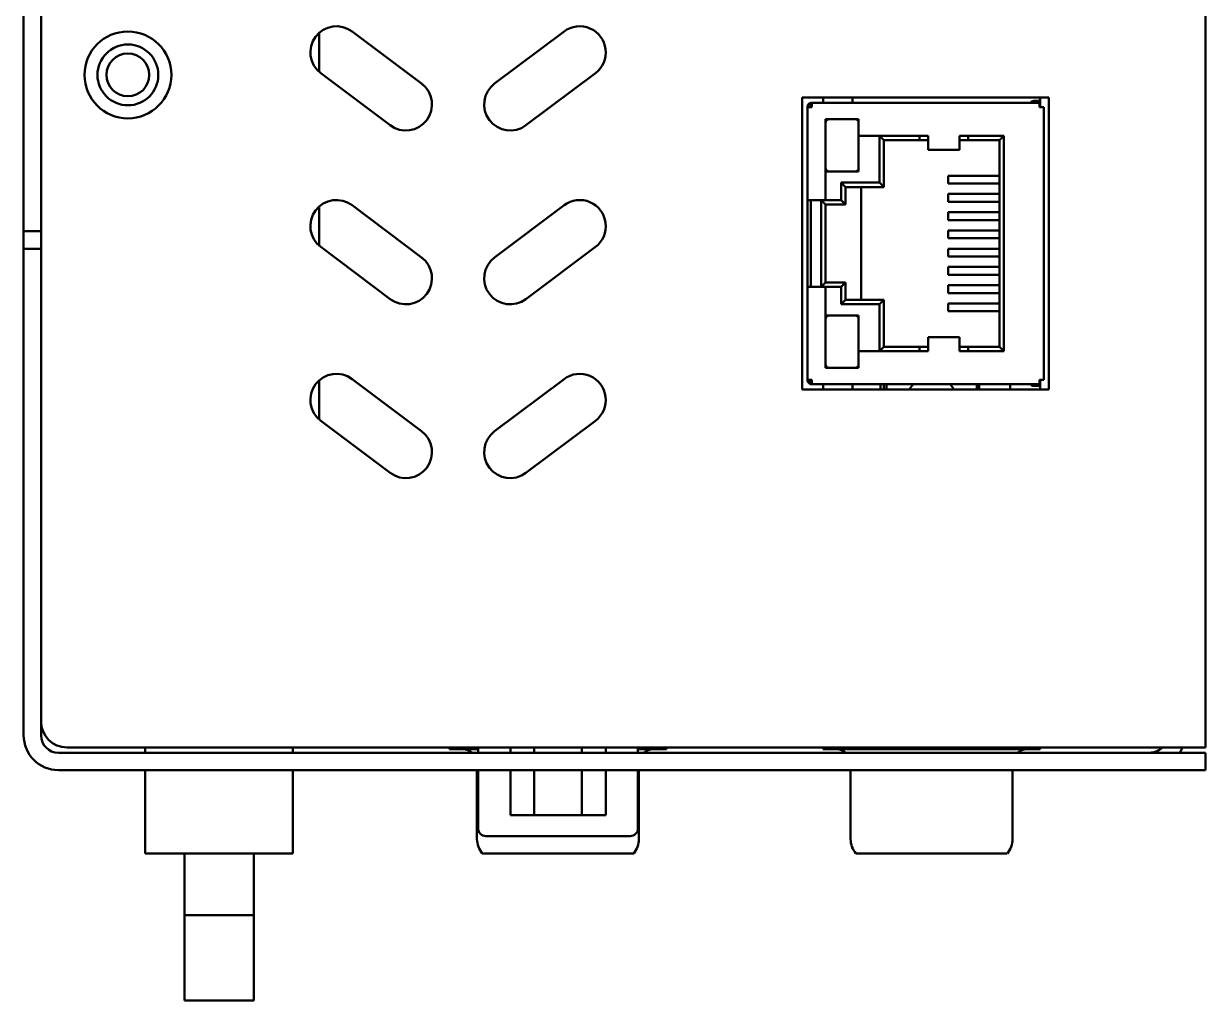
# Model space of a CAD drawing. Header units: millimetres. Extents: x 1642 to 3661, y -191 to 991.
# Drawn here: x 1944 to 2012, y 709 to 765.2 of the extents above; entities that cross this region are included whole.
import ezdxf

# ---------------------------------------------------------------- set-up
doc = ezdxf.new("R2010")
doc.units = ezdxf.units.MM
doc.header["$LTSCALE"] = 3.5
doc.layers.add('외형선(ISO)', color=7, linetype='Continuous', lineweight=50)

msp = doc.modelspace()

# ---------------------------------------------------------------- linework, layer by layer
at = {"layer": '외형선(ISO)'}
for p, q in [((1944.957, 725.062), (1944.957, 866.762)), ((2011.957, 865.762), (2011.957, 723.562)), ((1943.957, 753.262), (1943.957, 835.762)), ((1960.957, 762.444), (1960.957, 764.68)), ((1962.857, 764.762), (1966.857, 761.762)), ((1971.057, 761.762), (1975.057, 764.762)), ((1965.057, 759.362), (1961.057, 762.362)), ((1976.857, 762.362), (1972.857, 759.362)), ((1988.757, 760.962), (2002.957, 760.962)), ((1988.757, 744.162), (1988.757, 760.962)), ((1989.961, 760.962), (1989.961, 760.662)), ((1991.661, 760.962), (1991.661, 760.662)), ((2002.457, 760.412), (2002.457, 760.962)), ((2002.957, 760.962), (2002.957, 744.162)), ((1989.057, 760.412), (1989.057, 755.062)), ((1989.307, 760.412), (1989.057, 760.412)), ((1989.272, 760.447), (1989.131, 760.589)), ((1989.307, 760.662), (2002.407, 760.662)), ((1989.307, 760.662), (1989.307, 760.412)), ((2002.207, 760.762), (2002.081, 760.762)), ((2002.207, 760.762), (2002.457, 760.762)), ((2002.457, 760.662), (2002.407, 760.662)), ((2002.407, 760.412), (2002.407, 760.662)), ((2002.657, 760.412), (2002.407, 760.412)), ((2002.657, 760.412), (2002.657, 744.712)), ((1990.107, 755.062), (1990.107, 759.712)), ((1990.107, 759.712), (1992.007, 759.712)), ((1992.007, 759.712), (1992.007, 758.762)), ((1996.007, 758.762), (1992.007, 758.762)), ((1992.007, 756.712), (1992.007, 758.762)), ((1993.207, 756.062), (1993.207, 758.762)), ((1993.457, 758.512), (1993.207, 758.762)), ((1995.507, 758.512), (1993.457, 758.512)), ((1993.457, 758.512), (1993.457, 755.812)), ((1995.507, 758.762), (1995.507, 758.512)), ((1995.507, 758.512), (1996.007, 758.512)), ((1996.007, 758.516), (1996.007, 758.762)), ((1996.007, 758.516), (1996.007, 757.953)), ((2000.357, 758.762), (1997.807, 758.762)), ((1997.807, 758.516), (1997.807, 758.762)), ((1997.807, 758.516), (1997.807, 757.953)), ((1997.807, 758.512), (1998.307, 758.512)), ((1998.307, 758.512), (1998.307, 758.762)), ((2000.107, 758.512), (1998.307, 758.512)), ((2000.107, 758.512), (2000.357, 758.762)), ((2000.107, 746.612), (2000.107, 758.512)), ((2000.357, 746.362), (2000.357, 758.762)), ((1996.007, 757.946), (1996.007, 757.953)), ((1996.007, 757.946), (1997.807, 757.946)), ((1997.807, 757.946), (1997.807, 757.953)), ((1990.107, 756.712), (1992.007, 756.712)), ((1997.15, 756.462), (1997.15, 756.012)), ((1999.775, 756.462), (1997.15, 756.462)), ((1999.775, 756.462), (2000.107, 756.462)), ((1991.007, 755.062), (1991.007, 756.062)), ((1991.007, 756.062), (1993.207, 756.062)), ((1991.007, 756.062), (1991.257, 755.812)), ((1993.457, 755.812), (1991.257, 755.812)), ((1991.257, 755.812), (1991.257, 754.812)), ((1992.157, 755.812), (1992.157, 749.312)), ((1993.457, 755.812), (1993.207, 756.062)), ((1999.775, 756.012), (1997.15, 756.012)), ((1999.775, 756.012), (2000.107, 756.012)), ((1989.057, 755.062), (1989.057, 750.062)), ((1989.307, 755.062), (1989.057, 755.062)), ((1989.257, 755.062), (1989.257, 750.062)), ((1989.257, 750.062), (1989.257, 755.062)), ((1990.107, 755.062), (1989.307, 755.062)), ((1989.857, 750.062), (1989.857, 755.062)), ((1989.857, 755.062), (1990.107, 754.812)), ((1990.107, 755.062), (1991.007, 755.062)), ((1991.257, 754.812), (1990.107, 754.812)), ((1990.107, 754.812), (1990.107, 750.312)), ((1991.007, 755.062), (1991.257, 754.812)), ((1997.15, 755.412), (1997.15, 754.962)), ((1999.775, 755.412), (1997.15, 755.412)), ((1999.775, 754.962), (1997.15, 754.962)), ((1999.775, 755.412), (2000.107, 755.412)), ((1999.775, 754.962), (2000.107, 754.962)), ((1960.957, 752.444), (1960.957, 754.68)), ((1962.857, 754.762), (1966.857, 751.762)), ((1971.057, 751.762), (1975.057, 754.762)), ((1997.15, 754.362), (1997.15, 753.912)), ((1999.775, 754.362), (1997.15, 754.362)), ((1999.775, 754.362), (2000.107, 754.362)), ((1999.775, 753.912), (1997.15, 753.912)), ((1999.775, 753.912), (2000.107, 753.912)), ((1943.957, 753.262), (1944.957, 753.262)), ((1943.957, 752.262), (1943.957, 753.262)), ((1997.15, 753.312), (1997.15, 752.862)), ((1999.775, 753.312), (1997.15, 753.312)), ((1999.775, 752.862), (1997.15, 752.862)), ((1999.775, 753.312), (2000.107, 753.312)), ((1999.775, 752.862), (2000.107, 752.862)), ((1943.957, 752.262), (1943.957, 724.262)), ((1944.957, 752.262), (1943.957, 752.262)), ((1944.957, 724.262), (1944.957, 752.262)), ((1965.057, 749.362), (1961.057, 752.362)), ((1976.857, 752.362), (1972.857, 749.362)), ((1997.15, 752.262), (1999.775, 752.262)), ((1997.15, 752.262), (1997.15, 751.812)), ((2000.107, 752.262), (1999.775, 752.262)), ((1997.15, 751.812), (1999.775, 751.812)), ((2000.107, 751.812), (1999.775, 751.812)), ((1997.15, 751.212), (1999.775, 751.212)), ((1997.15, 751.212), (1997.15, 750.762)), ((1997.15, 750.762), (1999.775, 750.762)), ((2000.107, 751.212), (1999.775, 751.212)), ((2000.107, 750.762), (1999.775, 750.762)), ((1989.057, 750.062), (1989.307, 750.062)), ((1989.057, 750.062), (1989.057, 744.712)), ((1989.307, 750.062), (1990.107, 750.062)), ((1989.857, 750.062), (1990.107, 750.312)), ((1990.107, 750.312), (1991.257, 750.312)), ((1990.107, 750.062), (1990.107, 745.412)), ((1991.007, 750.062), (1990.107, 750.062)), ((1991.007, 750.062), (1991.257, 750.312)), ((1991.007, 749.062), (1991.007, 750.062)), ((1991.257, 750.312), (1991.257, 749.312)), ((1997.15, 750.162), (1997.15, 749.712)), ((1997.15, 750.162), (1999.775, 750.162)), ((2000.107, 750.162), (1999.775, 750.162)), ((1997.15, 749.712), (1999.775, 749.712)), ((2000.107, 749.712), (1999.775, 749.712)), ((1991.007, 749.062), (1991.257, 749.312)), ((1993.207, 749.062), (1991.007, 749.062)), ((1991.257, 749.312), (1993.457, 749.312)), ((1993.457, 749.312), (1993.207, 749.062)), ((1993.207, 746.362), (1993.207, 749.062)), ((1993.457, 749.312), (1993.457, 746.612)), ((1997.15, 749.112), (1997.15, 748.662)), ((1997.15, 749.112), (1999.775, 749.112)), ((2000.107, 749.112), (1999.775, 749.112)), ((1990.107, 748.412), (1992.007, 748.412)), ((1992.007, 748.412), (1992.007, 746.362)), ((1997.15, 748.662), (1999.775, 748.662)), ((2000.107, 748.662), (1999.775, 748.662)), ((1996.007, 747.171), (1996.007, 747.178)), ((1996.007, 747.178), (1997.807, 747.178)), ((1996.007, 747.171), (1996.007, 746.608)), ((1997.807, 747.171), (1997.807, 747.178)), ((1997.807, 747.171), (1997.807, 746.608)), ((1992.007, 746.362), (1996.007, 746.362)), ((1992.007, 745.412), (1992.007, 746.362)), ((1993.457, 746.612), (1993.207, 746.362)), ((1993.457, 746.612), (1995.507, 746.612)), ((1995.507, 746.362), (1995.507, 746.612)), ((1996.007, 746.612), (1995.507, 746.612)), ((1996.007, 746.362), (1996.007, 746.608)), ((1998.307, 746.612), (1997.807, 746.612)), ((1997.807, 746.362), (1997.807, 746.608)), ((1997.807, 746.362), (2000.357, 746.362)), ((1998.307, 746.612), (2000.107, 746.612)), ((1998.307, 746.612), (1998.307, 746.362)), ((2000.107, 746.612), (2000.357, 746.362)), ((1990.107, 745.412), (1992.007, 745.412)), ((1960.957, 742.444), (1960.957, 744.68)), ((1962.857, 744.762), (1966.857, 741.762)), ((1971.057, 741.762), (1975.057, 744.762)), ((1989.307, 744.712), (1989.057, 744.712)), ((1989.272, 744.677), (1989.131, 744.535)), ((1989.307, 744.712), (1989.307, 744.462)), ((2002.407, 744.462), (2002.407, 744.712)), ((2002.657, 744.712), (2002.407, 744.712)), ((2002.457, 744.162), (2002.457, 744.712)), ((2002.957, 744.162), (1988.757, 744.162)), ((2002.407, 744.462), (1989.307, 744.462)), ((1989.961, 744.462), (1989.961, 744.162)), ((1991.661, 744.162), (1991.661, 744.462)), ((1993.261, 744.462), (1993.261, 744.162)), ((1993.461, 744.462), (1993.461, 744.162)), ((1993.609, 744.462), (1993.609, 744.162)), ((1998.809, 744.162), (1998.809, 744.462)), ((1998.941, 744.462), (1998.941, 744.162)), ((2000.717, 744.162), (2000.717, 744.462)), ((2002.081, 744.362), (2002.207, 744.362)), ((2002.457, 744.362), (2002.207, 744.362)), ((2002.407, 744.462), (2002.457, 744.462)), ((1965.057, 739.362), (1961.057, 742.362)), ((1976.857, 742.362), (1972.857, 739.362)), ((2009.957, 723.562), (1946.457, 723.562)), ((1950.957, 723.562), (1950.957, 723.262)), ((1959.457, 723.262), (1959.457, 723.562)), ((1968.461, 723.562), (1968.461, 723.462)), ((1970.107, 723.262), (1970.107, 723.562)), ((1971.965, 723.262), (1971.965, 723.562)), ((1973.336, 723.262), (1973.336, 723.562)), ((1976.079, 723.262), (1976.079, 723.562)), ((1977.45, 723.262), (1977.45, 723.562)), ((1979.307, 723.262), (1979.307, 723.562)), ((1980.957, 723.562), (1980.957, 723.462)), ((1989.961, 723.562), (1989.961, 723.462)), ((2002.457, 723.562), (2002.457, 723.462)), ((2009.957, 723.562), (2011.957, 723.562)), ((2010.457, 723.262), (1945.957, 723.262)), ((1968.461, 723.462), (1969.985, 723.462)), ((1969.985, 723.462), (1970.107, 723.462)), ((1979.307, 723.462), (1979.687, 723.462)), ((1979.687, 723.462), (1980.957, 723.462)), ((1989.961, 723.462), (1991.485, 723.462)), ((1991.485, 723.462), (2001.187, 723.462)), ((2001.187, 723.462), (2002.457, 723.462)), ((2010.457, 723.262), (2011.957, 723.262)), ((2011.957, 722.262), (2011.957, 723.262)), ((1945.957, 722.262), (2010.457, 722.262)), ((1950.957, 722.262), (1950.957, 717.462)), ((1959.457, 717.462), (1959.457, 722.262)), ((1970.045, 718.293), (1970.045, 722.262)), ((1970.107, 718.912), (1970.107, 722.262)), ((1971.965, 719.662), (1971.965, 722.262)), ((1973.336, 719.662), (1973.336, 722.262)), ((1976.079, 719.662), (1976.079, 722.262)), ((1977.45, 719.662), (1977.45, 722.262)), ((1979.307, 718.912), (1979.307, 722.262)), ((1979.367, 718.293), (1979.367, 722.262)), ((1991.545, 718.293), (1991.545, 722.262)), ((2000.867, 718.293), (2000.867, 722.262)), ((2011.957, 722.262), (2010.457, 722.262)), ((1971.965, 719.662), (1973.336, 719.662)), ((1973.336, 719.662), (1976.079, 719.662)), ((1976.079, 719.662), (1977.45, 719.662)), ((1970.557, 718.462), (1972.376, 718.462)), ((1977.576, 718.462), (1972.376, 718.462)), ((1977.576, 718.462), (1978.857, 718.462)), ((1959.457, 717.462), (1950.957, 717.462)), ((1953.207, 717.462), (1953.207, 713.912)), ((1957.207, 713.912), (1957.207, 717.462)), ((1970.35, 717.467), (1973.569, 717.467)), ((1976.795, 717.467), (1973.569, 717.467)), ((1976.795, 717.467), (1979.062, 717.467)), ((1991.85, 717.467), (1995.069, 717.467)), ((1998.295, 717.467), (1995.069, 717.467)), ((1998.295, 717.467), (2000.562, 717.467)), ((1953.207, 713.912), (1957.207, 713.912)), ((1953.207, 709.012), (1953.207, 713.912)), ((1957.207, 713.912), (1957.207, 709.012)), ((1957.207, 709.012), (1953.207, 709.012))]:
    msp.add_line(p, q, dxfattribs=at)
for radius in [2.5, 1.75, 1.23]:
    msp.add_circle((1949.957, 762.262), radius, dxfattribs=at)
for centre, radius, start, end in [((1961.957, 763.562), 1.5, 53.1301, 233.1301), ((1975.957, 763.562), 1.5, 306.8699, 126.8699), ((1965.957, 760.562), 1.5, 233.1301, 53.1301), ((1971.957, 760.562), 1.5, 126.8699, 306.8699), ((1989.307, 760.412), 0.25, 135, 180), ((1989.307, 760.412), 0.05, 90, 180), ((2002.081, 760.562), 0.2, 90, 150), ((2002.407, 760.412), 0.25, 78.46304, 90), ((2002.407, 760.412), 0.05, 0, 90), ((1990.307, 759.512), 0.2, 90, 180), ((1991.807, 759.512), 0.2, 0, 90), ((1990.307, 756.912), 0.2, 180, 270), ((1991.807, 756.912), 0.2, 270, 0), ((1961.957, 753.562), 1.5, 53.1301, 233.1301), ((1975.957, 753.562), 1.5, 306.8699, 126.8699), ((1965.957, 750.562), 1.5, 233.1301, 53.1301), ((1971.957, 750.562), 1.5, 126.8699, 306.8699), ((1990.307, 748.212), 0.2, 90, 180), ((1991.807, 748.212), 0.2, 0, 90), ((1990.307, 745.612), 0.2, 180, 270), ((1991.807, 745.612), 0.2, 270, 0), ((1961.957, 743.562), 1.5, 53.1301, 233.1301), ((1975.957, 743.562), 1.5, 306.8699, 126.8699), ((1989.307, 744.712), 0.25, 180, 225), ((1989.307, 744.712), 0.05, 180, 270), ((2002.407, 744.712), 0.05, 270, 0), ((1996.209, 743.396), 1.5, 134.69453, 149.27842), ((1996.209, 743.396), 1.5, 30.72158, 45.30547), ((2002.081, 744.562), 0.2, 210, 270), ((2002.407, 744.712), 0.25, 270, 281.53696), ((1965.957, 740.562), 1.5, 233.1301, 53.1301), ((1971.957, 740.562), 1.5, 126.8699, 306.8699), ((1946.457, 725.062), 1.5, 180, 270), ((1945.957, 724.262), 2, 180, 270), ((1945.957, 724.262), 1, 180, 270), ((2008.757, 724.262), 1, 270, 315.573), ((2008.757, 724.262), 2, 330, 339.51268), ((1969.232, 722.649), 0.813, 48.93257, 89.99998), ((1980.18, 722.649), 0.813, 90.00001, 131.06743), ((1990.732, 722.649), 0.813, 48.93257, 89.99998), ((2001.68, 722.649), 0.813, 90.00001, 131.06743), ((1970.557, 718.912), 0.45, 180, 270), ((1978.857, 718.912), 0.45, 270, 0), ((1971.315, 718.293), 1.27, 180, 220.5358), ((1978.097, 718.293), 1.27, 319.4642, 0), ((1992.815, 718.293), 1.27, 180, 220.5358), ((1999.597, 718.293), 1.27, 319.4642, 0)]:
    msp.add_arc(centre, radius, start, end, dxfattribs=at)
for points in [[(1989.307, 760.662), (1989.242, 760.662), (1989.177, 760.635), (1989.131, 760.589)], [(1989.131, 744.535), (1989.177, 744.489), (1989.242, 744.462), (1989.307, 744.462)]]:
    msp.add_open_spline(points, degree=3, dxfattribs=at)

doc.saveas('drawing.dxf')
